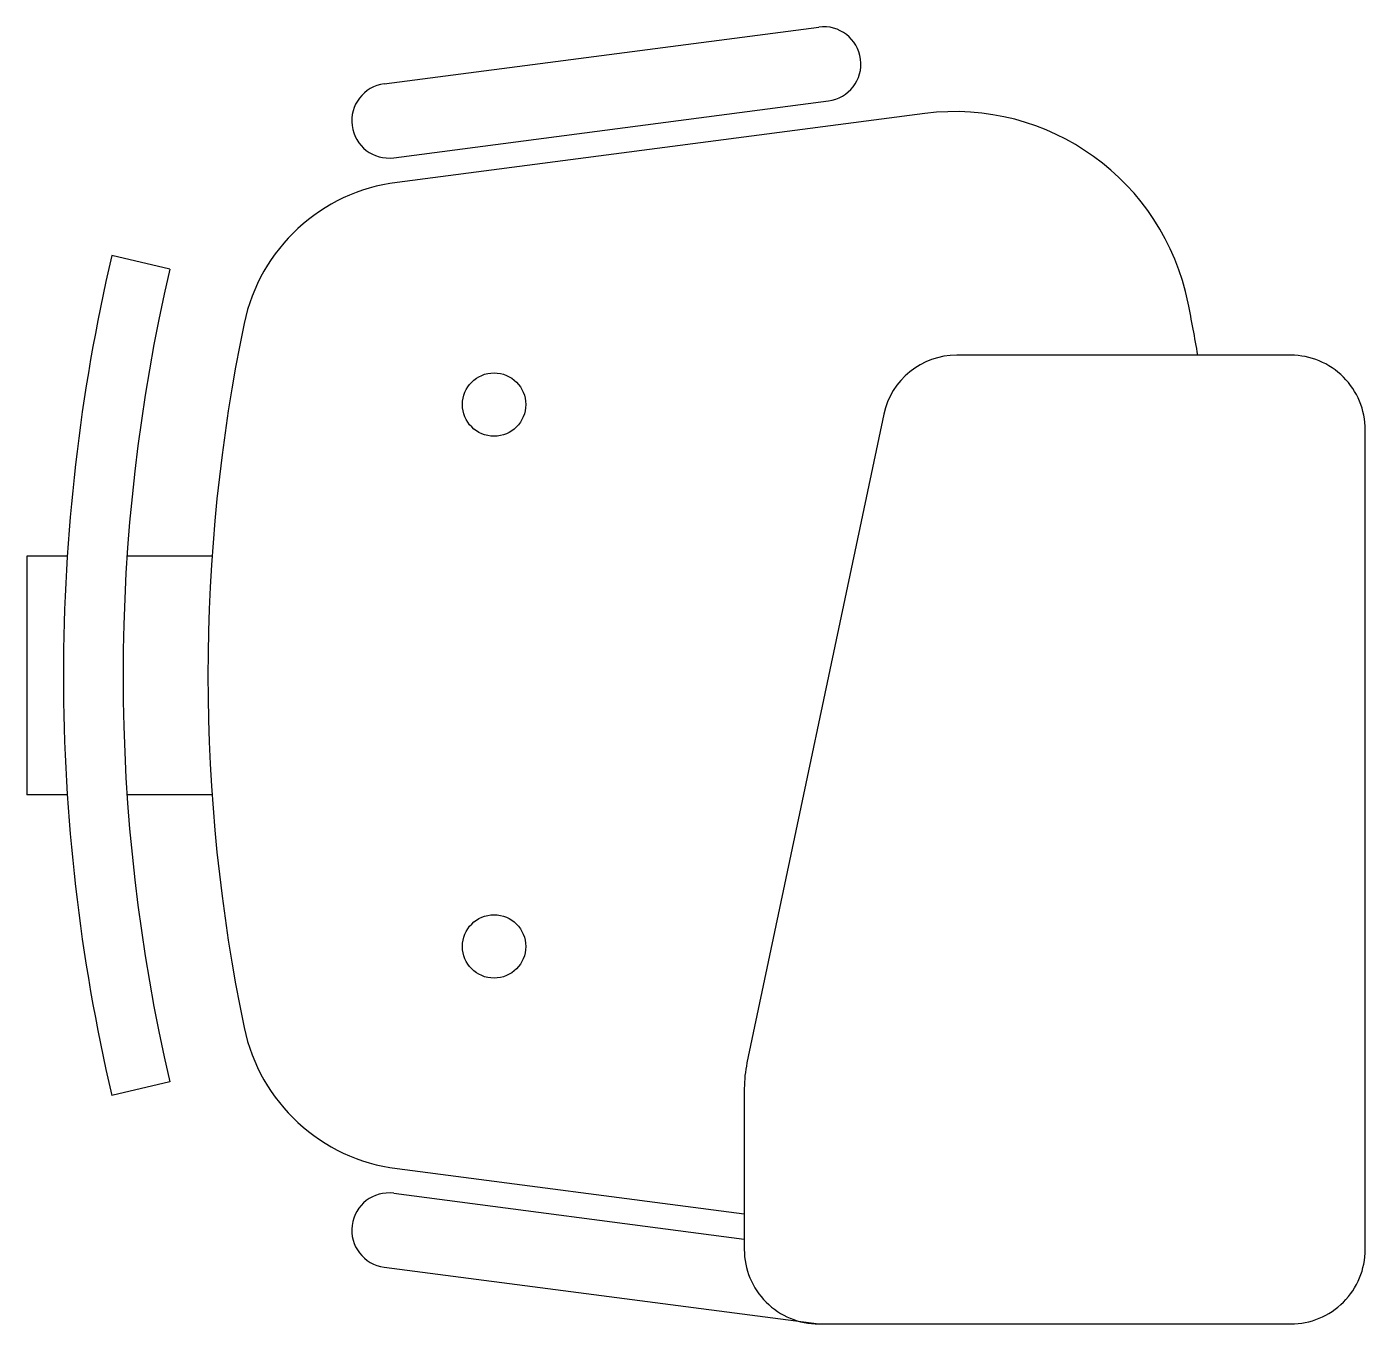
# Model space of a CAD drawing. Header units: millimetres. Extents: x -878.164 to -877.626, y 2733.698 to 2734.221.
import ezdxf

# ---------------------------------------------------------------- set-up
doc = ezdxf.new("R2010")
doc.units = ezdxf.units.MM
doc.header["$LTSCALE"] = 10
doc.layers.add('Móveis_cadeiras', color=2, linetype='Continuous')

msp = doc.modelspace()

# ---------------------------------------------------------------- linework, layer by layer
at = {"layer": 'Móveis_cadeiras'}
for p, q in [((-878.02058, 2734.19769), (-877.84559, 2734.22055)), ((-878.0167, 2734.16794), (-877.8417, 2734.19081)), ((-878.10687, 2734.12311), (-878.13024, 2734.12857)), ((-878.13024, 2734.12857), (-878.13024, 2734.12857)), ((-878.14816, 2734.00751), (-878.16448, 2734.00751)), ((-878.16448, 2734.00751), (-878.16448, 2733.91151)), ((-878.08989, 2734.00751), (-878.1241, 2734.00751)), ((-878.14816, 2733.91151), (-878.16448, 2733.91151)), ((-878.08989, 2733.91151), (-878.1241, 2733.91151)), ((-878.10687, 2733.7959), (-878.13024, 2733.79045)), ((-878.13024, 2733.79045), (-878.13024, 2733.79045)), ((-878.0167, 2733.75108), (-877.87559, 2733.73264)), ((-878.02058, 2733.72133), (-877.84559, 2733.69846))]:
    msp.add_line(p, q, dxfattribs=at)
msp.add_lwpolyline([(-877.69298, 2734.08846, 0.006958), (-877.6969, 2734.10947, 0.392623), (-877.80292, 2734.18579), (-878.0154, 2734.15803, 0.320703), (-878.07696, 2734.10125, 0.1029), (-878.07696, 2733.81777, 0.320703), (-878.0154, 2733.76099), (-877.87559, 2733.74272)], format="xyb", dxfattribs=at)
msp.add_lwpolyline([(-877.65559, 2734.08846), (-877.79006, 2734.08846, 0.354533), (-877.81942, 2734.06466), (-877.87451, 2733.80357, 0.052038), (-877.87559, 2733.79325), (-877.87559, 2733.72846, 0.414214), (-877.84559, 2733.69846), (-877.65559, 2733.69846, 0.414214), (-877.62559, 2733.72846), (-877.62559, 2734.05846, 0.414214)], format="xyb", close=True, dxfattribs=at)
at = {"layer": 'Móveis_cadeiras', "color": 1}
for centre in [(-877.97633, 2734.06859), (-877.97633, 2733.85043)]:
    msp.add_circle(centre, 0.01276, dxfattribs=at)
at = {"layer": 'Móveis_cadeiras'}
for centre, radius, start, end in [((-877.84364, 2734.20568), 0.015, 277.4439, 97.4439), ((-878.01864, 2734.18282), 0.015, 97.4439, 277.4439), ((-877.40571, 2733.95951), 0.744, 166.86598, 193.13402), ((-877.40571, 2733.95951), 0.72, 166.86598, 193.13402), ((-878.01864, 2733.7362), 0.015, 82.5561, 262.5561)]:
    msp.add_arc(centre, radius, start, end, dxfattribs=at)

doc.saveas('drawing.dxf')
